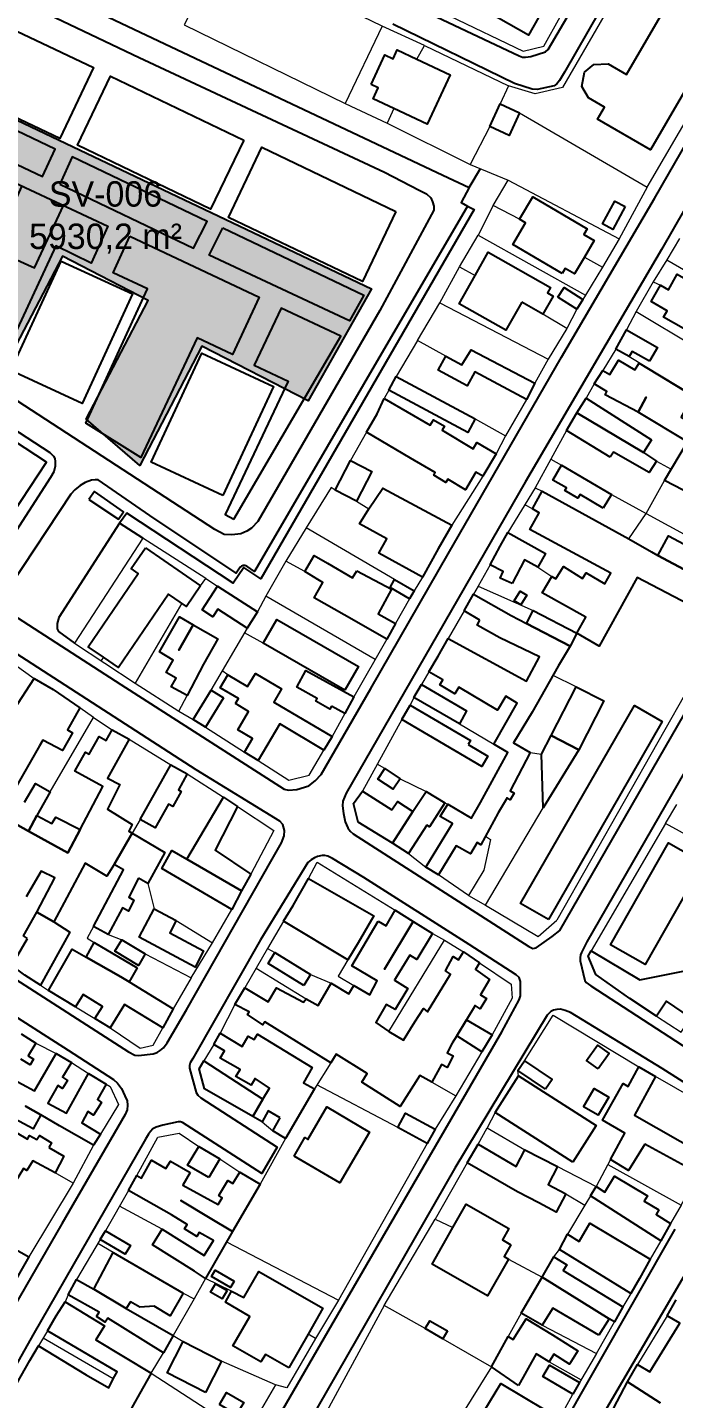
# Model space of a CAD drawing. Header units: metres. Extents: x -1319 to 2200, y -1209 to 1268.
# Drawn here: x -535.7 to -383, y 449 to 772.7 of the extents above; entities that cross this region are included whole.
import ezdxf

# ---------------------------------------------------------------- set-up
doc = ezdxf.new("R2010")
doc.units = ezdxf.units.M
for name, color, linetype, lineweight, true_color in [('CLADIRI_CONTUR', 7, 'Continuous', 25, 0x4b5962), ('PARCELE_CONTUR', 7, 'Continuous', 13, 0xb58c63), ('PAVAJ', 7, 'Continuous', 25, 0xd1d6d2), ('STRAZI', 7, 'Continuous', 25, 0xc4cccb), ('VERDE_PLIN', 7, 'Continuous', 25, 0x286847)]:
    doc.layers.add(name, color=color, linetype=linetype, lineweight=lineweight, true_color=true_color)
doc.layers.add('VERDE_CONTUR_CALCUL', color=82, linetype='Continuous', true_color=0x286847)
doc.layers.add('VERDE_SUPRAFETE', color=7, linetype='Continuous', true_color=0x1e372a)

msp = doc.modelspace()

# ---------------------------------------------------------------- hatches: boundary and pattern name
at = {"layer": 'VERDE_PLIN'}
h = msp.add_hatch(color=256, dxfattribs=at)
h.dxf.hatch_style = 1
h.paths.add_polyline_path([(-561.17, 761.78), (-553.07, 778.68), (-571.3, 787.13), (-580.2, 768.13), (-615.54, 784.57), (-622.94, 768.56), (-587.61, 752.12), (-598.62, 729.06), (-590.93, 725.19), (-580.39, 747.19), (-568.93, 741.39), (-581.33, 716.99), (-576.15, 714.04), (-563.84, 737.71), (-562.08, 736.81), (-561.01, 739.12), (-544.51, 731.5), (-545.93, 728.43), (-543.58, 727.22), (-558.19, 699.22), (-542.03, 690.7), (-527.42, 718.71), (-507.17, 708.23), (-521.78, 680.22), (-509.14, 669.26), (-494.45, 697.41), (-469.3, 684.51), (-454.33, 711.02), (-561.17, 761.78)])

# ---------------------------------------------------------------- linework, layer by layer
at = {"layer": 'CLADIRI_CONTUR'}
for points in [[(-386.77, 784.7), (-388.23, 787.49), (-387.59, 790.74), (-385.13, 792.64), (-382.04, 792.83), (-378.06, 790.52), (-376.17, 793.77), (-363.62, 786.47), (-388.46, 743.78), (-400.96, 751.05), (-399.32, 753.87), (-403.1, 756.07), (-404.63, 758.78), (-404.03, 762.15), (-401.83, 763.97), (-398.42, 764.11), (-394.13, 761.62), (-382.23, 782.07), (-386.77, 784.7)], [(-409.96, 783.82), (-413.59, 777.42), (-417.29, 770.89), (-430.85, 778.58), (-427.15, 785.11), (-423.52, 791.51), (-409.96, 783.82)], [(-551.86, 778.24), (-520.09, 763.25), (-527.99, 746.51), (-559.76, 761.51), (-551.86, 778.24)], [(-454.47, 759.22), (-451.2, 766.19), (-449.26, 765.29), (-448.28, 767.37), (-443.64, 765.2), (-435.76, 761.5), (-441.21, 749.87), (-449.1, 753.57), (-453.97, 755.85), (-452.76, 758.42), (-454.47, 759.22)], [(-484.56, 746.11), (-492.39, 729.81), (-523.86, 744.92), (-516.03, 761.23), (-484.56, 746.11)], [(-419.36, 752.56), (-421.79, 747.21), (-426.37, 749.29), (-423.94, 754.64), (-419.36, 752.56)], [(-448.59, 729.25), (-456.52, 712.69), (-488.18, 727.84), (-480.25, 744.4), (-448.59, 729.25)], [(-409.28, 714.64), (-420.96, 721.47), (-417.96, 726.6), (-419.35, 727.41), (-416.27, 732.69), (-403.38, 725.16), (-404.17, 723.81), (-401.73, 722.39), (-404.03, 718.46), (-406.35, 714.49), (-408.6, 715.81), (-409.28, 714.64)], [(-394.41, 730.39), (-397.36, 725.01), (-399.78, 726.34), (-396.82, 731.72), (-394.41, 730.39)], [(-418.87, 707.86), (-422.65, 701.19), (-433.68, 707.44), (-429.89, 714.11), (-426.77, 719.61), (-412.06, 711.27), (-412.77, 710.01), (-411.46, 709.26), (-413.87, 705.02), (-418.87, 707.86)], [(-510.85, 709.77), (-522.74, 683.94), (-539.61, 691.7), (-527.72, 717.53), (-510.85, 709.77)], [(-369.4, 692.61), (-374.31, 695.45), (-371.9, 699.54), (-374.12, 700.83), (-374.12, 700.83), (-375.39, 698.6), (-385.33, 704.28), (-384.46, 705.8), (-388.26, 707.97), (-386.05, 711.82), (-384.21, 710.77), (-382.11, 714.45), (-372.37, 708.88), (-374.48, 705.2), (-372.32, 703.97), (-365.58, 699.5), (-364.9, 700.57), (-353.94, 694.59), (-358.75, 686.37), (-360.79, 682.6), (-371.8, 688.57), (-369.4, 692.61)], [(-410.3, 709.03), (-408.87, 711.3), (-404.4, 708.49), (-405.82, 706.22), (-410.3, 709.03)], [(-388.63, 693.87), (-392.79, 696.22), (-393.5, 694.98), (-396.64, 696.76), (-394.07, 701.3), (-386.77, 697.16), (-388.63, 693.87)], [(-417.76, 684.86), (-429.95, 691.35), (-431.76, 688.05), (-438.61, 691.8), (-436.81, 695.1), (-433, 693.02), (-430.81, 696.59), (-415.77, 688.68), (-417.76, 684.86)], [(-489.47, 662.16), (-506.44, 670.04), (-494.47, 695.79), (-477.5, 687.91), (-489.47, 662.16)], [(-391.36, 681.88), (-399.18, 685.92), (-398.71, 686.77), (-401.74, 688.58), (-399.69, 691.73), (-398.06, 690.73), (-396.02, 694.12), (-392.13, 691.85), (-391.07, 693.42), (-378.23, 685.62), (-381.21, 680.68), (-377.48, 678.59), (-374.58, 683.59), (-370.41, 681.28), (-375.36, 672.58), (-380.72, 663.45), (-385.12, 665.72), (-379.65, 674.87), (-391.36, 681.88), (-389.43, 685.4), (-391.36, 681.88)], [(-429.88, 680.32), (-431.6, 677.09), (-450.23, 687.06), (-448.51, 690.28), (-429.88, 680.32)], [(-451.36, 685.08), (-440.47, 678.79), (-439.72, 680.06), (-437.13, 678.54), (-437.69, 677.59), (-430.31, 673.24), (-429.44, 674.71), (-424.94, 672.06), (-428.08, 666.74), (-429.69, 667.68), (-432.12, 663.55), (-436.31, 666.02), (-436.76, 665.25), (-439.67, 666.97), (-439.3, 667.61), (-445.11, 671.03), (-455.53, 677.18), (-453.02, 681.44), (-451.36, 685.08)], [(-388.21, 675.34), (-390.09, 672.33), (-405.84, 681.68), (-403.67, 685.17), (-388.21, 675.34)], [(-397.95, 671.27), (-408.24, 677.54), (-405.84, 681.68), (-390.09, 672.33), (-387, 670.32), (-388.71, 667.63), (-397.15, 672.45), (-397.95, 671.27)], [(-457.93, 660.88), (-462.93, 663.48), (-459.29, 670.48), (-454.29, 667.88), (-457.93, 660.88)], [(-399.58, 659.22), (-405.07, 662.42), (-405.57, 661.55), (-408.66, 663.35), (-408.3, 663.97), (-411.5, 665.84), (-409.46, 669.34), (-397.68, 662.46), (-399.58, 659.22)], [(-435.4, 655.16), (-438.6, 649.61), (-438.6, 649.61), (-442.34, 642.89), (-452.61, 648.6), (-450.73, 651.97), (-457.21, 655.5), (-454.99, 659.02), (-451.68, 663.91), (-435.4, 655.16)], [(-410.77, 642.48), (-410.77, 642.48), (-408.99, 645.4), (-404.48, 642.56), (-403.65, 643.96), (-399.22, 641.31), (-397.82, 643.85), (-416.98, 654.19), (-414.73, 658.14), (-416.33, 659.02), (-414.04, 663.18), (-393.55, 651.93), (-388.22, 648.87), (-386.73, 648.05), (-367, 637.53), (-370.78, 632.01), (-391.58, 642.82), (-400.53, 626.64), (-405.81, 629.66), (-403.7, 633.49), (-414.04, 639.21), (-411.76, 643.04), (-410.77, 642.48)], [(-421.14, 641.39), (-423.95, 642.71), (-423.26, 644.22), (-426.32, 645.83), (-423.94, 650.24), (-422.14, 653.46), (-413.24, 648.5), (-415.04, 645.28), (-418.22, 647.04), (-421.14, 641.39)], [(-367, 637.53), (-386.68, 648.02), (-384.19, 652.68), (-364.52, 642.19), (-367, 637.53)], [(-507.81, 649.81), (-494.74, 640.87), (-498.08, 635.99), (-502.32, 638.89), (-514.17, 621.58), (-517.72, 624.02), (-521.34, 626.49), (-509.49, 643.8), (-511.15, 644.94), (-507.81, 649.81)], [(-457.79, 644.4), (-449.61, 640.08), (-452.81, 634.27), (-448.69, 631.94), (-450.76, 628.29), (-460.84, 634), (-467.93, 638.03), (-465.86, 641.68), (-467.01, 642.38), (-470.15, 644.22), (-467.94, 648.02), (-464.79, 646.18), (-458.85, 642.73), (-457.79, 644.4)], [(-449.98, 640.51), (-448.9, 642.36), (-444.3, 639.67), (-445.38, 637.82), (-449.98, 640.51)], [(-483.77, 630.85), (-490.68, 635.32), (-491.83, 633.55), (-494.35, 635.18), (-490.72, 640.79), (-481.29, 634.7), (-483.77, 630.85)], [(-428.74, 632.74), (-432.48, 634.93), (-430.29, 638.89), (-421.32, 633.85), (-417.73, 631.98), (-407.39, 626.63), (-410.23, 621.91), (-416.36, 611.08), (-416.36, 611.08), (-420.77, 603.77), (-416.89, 601.5), (-421.61, 592.5), (-420.67, 591.93), (-421.56, 590.36), (-422.3, 590.78), (-424.44, 587.29), (-428.5, 579.75), (-429.41, 580.28), (-431, 577.62), (-434.35, 579.48), (-434.35, 579.48), (-438.5, 572.66), (-441.49, 574.48), (-435.24, 584.72), (-438.14, 586.42), (-436.32, 589.32), (-430.72, 585.98), (-428.64, 589.68), (-422.12, 601.48), (-422.12, 601.48), (-425.49, 603.48), (-419.92, 613.18), (-422.63, 614.79), (-424.56, 611.54), (-433.73, 616.97), (-434.68, 615.36), (-438.25, 617.47), (-437.53, 618.67), (-440.8, 620.6), (-438.63, 624.26), (-436.25, 628.4), (-417.77, 618.39), (-414.68, 624.07), (-424.05, 628.61), (-424.05, 628.61), (-429.41, 631.58), (-428.74, 632.74)], [(-419.04, 636.35), (-420.63, 637.32), (-419.23, 639.62), (-417.64, 638.66), (-419.04, 636.35)], [(-405.81, 629.66), (-407.39, 626.63), (-417.72, 632), (-416.15, 635.03), (-405.81, 629.66)], [(-496.52, 631.69), (-499.93, 625.65), (-496.52, 631.69), (-490.68, 628.39), (-494.1, 622.36), (-497.94, 614.95), (-501.71, 617.02), (-500.54, 619.1), (-502.89, 620.43), (-501.24, 623.3), (-504.5, 625.26), (-499.72, 633.51), (-496.52, 631.69)], [(-460.67, 616.2), (-479.98, 627.32), (-476.76, 632.91), (-457.45, 621.8), (-460.67, 616.2)], [(-486.48, 613.05), (-485.76, 614.26), (-490.09, 616.82), (-488.3, 619.85), (-483.66, 617.09), (-481.74, 620.15), (-475.61, 616.56), (-477.41, 613.4), (-463.69, 605.27), (-465.59, 602.06), (-476.03, 608.25), (-481.14, 599.64), (-484.41, 601.58), (-482.5, 604.8), (-485.99, 606.87), (-483.41, 611.23), (-486.48, 613.05)], [(-463.85, 612.44), (-464.21, 611.77), (-467.55, 613.6), (-467.19, 614.27), (-472.04, 616.92), (-469.89, 620.86), (-458.53, 614.65), (-460.68, 610.71), (-463.85, 612.44)], [(-489.35, 614.46), (-493.56, 607.53), (-496.49, 609.31), (-492.28, 616.24), (-489.35, 614.46)], [(-433.6, 608.29), (-444.39, 614.47), (-442.58, 617.54), (-431.89, 611.32), (-433.6, 608.29)], [(-405.35, 602.18), (-411.89, 605.52), (-406.02, 617.03), (-399.48, 613.69), (-405.35, 602.18)], [(-431.52, 603.38), (-426.85, 600.65), (-428.27, 598.24), (-447.2, 609.33), (-445.24, 612.68), (-430.96, 604.32), (-431.52, 603.38)], [(-412.53, 562.06), (-419.13, 565.86), (-392.24, 612.59), (-385.64, 608.8), (-412.53, 562.06)], [(-405.35, 602.18), (-413.79, 588.44), (-414.17, 601.16), (-411.89, 605.52), (-405.35, 602.18)], [(-497.94, 596.45), (-500, 592.68), (-499.35, 592.32), (-501.32, 588.79), (-502.32, 589.34), (-505.47, 583.72), (-509.06, 585.73), (-501.81, 598.61), (-497.94, 596.45)], [(-447.62, 595.3), (-449.28, 592.84), (-452.86, 595.25), (-451.2, 597.71), (-447.62, 595.3)], [(-449.52, 587.97), (-448.2, 589.94), (-444.6, 587.58), (-449.39, 580.15), (-457.53, 585.08), (-458.59, 589.47), (-456.51, 592.42), (-449.52, 587.97)], [(-486.01, 588.76), (-491.33, 578.5), (-482.85, 572.83), (-485.05, 568.86), (-498, 576.32), (-489.37, 591.01), (-486.01, 588.76)], [(-441.28, 584.39), (-445.62, 577.7), (-449.39, 580.15), (-444.6, 587.58), (-441.47, 592.35), (-437.02, 589.6), (-440.67, 583.99), (-441.28, 584.39)], [(-526.16, 577.83), (-532.45, 581.29), (-535.41, 582.96), (-533.42, 586.66), (-529.9, 584.74), (-528.93, 586.29), (-523.25, 583.36), (-526.16, 577.83)], [(-509.4, 571.83), (-511.72, 567.35), (-510.53, 566.66), (-511.81, 564.09), (-513.17, 564.83), (-516.63, 558.57), (-520.08, 560.47), (-513, 573.84), (-515.15, 575.05), (-510.93, 582.45), (-503.22, 577.93), (-507.23, 570.62), (-509.4, 571.83)], [(-375.98, 575.55), (-389.69, 551.46), (-397.86, 556.11), (-384.15, 580.2), (-375.98, 575.55)], [(-498, 576.32), (-485.05, 568.86), (-487.4, 564.43), (-503.95, 574.16), (-501.56, 578.36), (-498, 576.32)], [(-475.18, 561.66), (-472.89, 565.43), (-469.25, 571.78), (-453.83, 562.92), (-457.48, 556.57), (-459.94, 552.56), (-475.18, 561.66)], [(-535.67, 557.61), (-536.61, 558.2), (-533.46, 563.83), (-529.44, 561.52), (-529.44, 561.52), (-525.62, 559.13), (-532.59, 546.6), (-536.26, 548.98), (-539.37, 551.26), (-535.67, 557.61)], [(-500.5, 561.82), (-502.04, 558.91), (-494.03, 554.66), (-496.05, 550.86), (-509.29, 557.89), (-505.73, 564.6), (-500.5, 561.82)], [(-452.79, 561.68), (-450.9, 560.58), (-448.8, 564.26), (-444.49, 561.6), (-451.28, 550.37), (-444.49, 561.6), (-439.94, 558.8), (-443.63, 552.61), (-445.3, 553.69), (-448.48, 548.52), (-448.9, 547.78), (-445.8, 545.84), (-448.77, 540.83), (-450.87, 542.05), (-453.37, 537.75), (-450.27, 535.67), (-446.8, 533.59), (-444.09, 537.97), (-442.1, 541.07), (-441.09, 540.31), (-435.71, 549.21), (-436.91, 549.96), (-435.05, 553.33), (-433.84, 552.58), (-432.66, 554.43), (-428.86, 551.86), (-429.76, 550.26), (-426.48, 547.95), (-428.6, 544.29), (-427.2, 543.42), (-428.66, 541), (-429.89, 541.77), (-431.92, 538.4), (-434.21, 534.61), (-435.27, 532.89), (-436.5, 530.62), (-435.07, 529.87), (-436.49, 527.15), (-437.83, 527.89), (-440.13, 523.72), (-442.96, 525.25), (-447.56, 517.96), (-456.66, 523.7), (-455.39, 525.7), (-462.74, 530.33), (-463.98, 528.27), (-479.56, 537.95), (-480.05, 537.23), (-483.7, 539.68), (-483.31, 540.26), (-486.64, 542.02), (-484.32, 545.98), (-478.81, 542.69), (-476.83, 545.97), (-470.43, 542.56), (-469.79, 543.39), (-466.94, 541.75), (-463.91, 547.05), (-459.71, 544.55), (-458.57, 546.52), (-454.72, 544.28), (-452.99, 547.61), (-452.99, 547.61), (-459, 551.16), (-452.79, 561.68)], [(-507.83, 553.96), (-509.44, 551.26), (-515.01, 554.6), (-513.39, 557.29), (-507.83, 553.96)], [(-513.63, 548.59), (-511.62, 547.34), (-501.24, 540.98), (-503.64, 536.53), (-512.72, 542.03), (-516.13, 536.49), (-519.71, 538.69), (-517.93, 541.56), (-522.49, 544.35), (-524.3, 541.49), (-530.66, 545.33), (-525.14, 555.1), (-521.8, 553.18), (-513.63, 548.59)], [(-509.72, 550.66), (-511.62, 547.34), (-513.63, 548.59), (-521.8, 553.18), (-519.89, 556.66), (-509.72, 550.66)], [(-470.32, 546.54), (-478.76, 551.69), (-477.19, 554.28), (-468.74, 549.12), (-470.32, 546.54)], [(-390.97, 547.86), (-380.31, 549.96), (-374.32, 546.23), (-378.94, 538.96), (-384.63, 542.84), (-387, 539.24), (-393.35, 543.43), (-401.35, 549.07), (-403.13, 553.42), (-402.48, 554.71), (-390.97, 547.86)], [(-434.21, 534.61), (-431.92, 538.4), (-425.88, 534.85), (-428.29, 530.87), (-434.21, 534.61)], [(-475.92, 515.25), (-478.75, 516.9), (-480.23, 514.36), (-482.38, 515.61), (-480.03, 519.64), (-478.49, 522.26), (-481.82, 524.53), (-482.81, 522.95), (-486.4, 525.06), (-485.4, 526.65), (-490.14, 529.38), (-489.13, 531.1), (-491.61, 532.61), (-490.13, 535.24), (-484.96, 532.14), (-483.53, 534.56), (-482.06, 533.74), (-481.31, 535.06), (-468.41, 527.14), (-470.42, 523.55), (-467.84, 522.11), (-474.66, 510.4), (-477.71, 512.18), (-475.92, 515.25)], [(-400.81, 526.83), (-403.56, 528.81), (-400.95, 532.43), (-398.19, 530.44), (-400.81, 526.83)], [(-480.03, 519.64), (-482.38, 515.61), (-493.79, 522.09), (-495.09, 526.85), (-493.96, 528.69), (-480.03, 519.64)], [(-413.27, 522.01), (-419.76, 526.44), (-418.18, 528.76), (-411.68, 524.33), (-413.27, 522.01)], [(-406.8, 504.8), (-425.14, 516.51), (-419.6, 525.18), (-401.26, 513.47), (-406.8, 504.8)], [(-389.74, 509.07), (-393.63, 502.84), (-397.92, 505.4), (-394.5, 511.68), (-399.76, 514.75), (-394.88, 523.39), (-393.67, 522.7), (-391.16, 527.32), (-387.26, 525.05), (-392.22, 515.87), (-376.26, 506.85), (-378.53, 502.95), (-389.74, 509.07)], [(-404.23, 517.89), (-401.71, 522.19), (-398.25, 520.16), (-400.76, 515.86), (-404.23, 517.89)], [(-472.65, 506.21), (-470.08, 510.59), (-469.38, 510.17), (-464.89, 517.83), (-454.82, 511.92), (-461.87, 499.89), (-472.65, 506.21)], [(-439.35, 512.57), (-441.18, 509.23), (-448.11, 513.02), (-446.29, 516.36), (-439.35, 512.57)], [(-530.6, 508.28), (-527.04, 506.18), (-529.11, 502.3), (-534.43, 505.1), (-535.82, 502.82), (-536.59, 503.28), (-539.4, 498.67), (-541.28, 497.91), (-547.55, 501.73), (-548.74, 503.44), (-544.13, 511.01), (-542.61, 510.08), (-540.66, 513.26), (-535.67, 510.25), (-535.15, 511.09), (-533.48, 510.12), (-532.84, 511.09), (-529.98, 509.34), (-530.6, 508.28)], [(-492.84, 501.18), (-497.81, 504.12), (-495.2, 508.53), (-490.23, 505.59), (-492.84, 501.18)], [(-408.43, 497.29), (-410.76, 493.02), (-414.8, 495.22), (-414.8, 495.22), (-419.89, 497.83), (-431.73, 504.63), (-429.13, 509.08), (-420.14, 503.78), (-418.11, 507.71), (-410.42, 503.78), (-412.61, 499.5), (-408.43, 497.29)], [(-497.23, 502.4), (-498.91, 499.39), (-490.63, 494.78), (-489.66, 496.35), (-490.46, 496.92), (-488.29, 500.44), (-487.17, 499.74), (-485.48, 502.43), (-480.71, 499.61), (-487.19, 488.45), (-493.56, 477.37), (-496.2, 479.06), (-506.15, 485.32), (-503.82, 489.01), (-493.88, 482.75), (-491.68, 486.27), (-495.05, 488.22), (-495.62, 487.27), (-498.55, 489.05), (-497.91, 490.09), (-501.6, 492.33), (-501.6, 492.33), (-511.75, 498.11), (-509.84, 501.67), (-508.69, 501.01), (-506.34, 505.25), (-502.97, 503.29), (-501.87, 505.06), (-497.23, 502.4)], [(-386.42, 493.51), (-387.07, 492.41), (-383.7, 490.29), (-385.97, 486.24), (-402.63, 496.82), (-401.24, 499.03), (-399.23, 497.75), (-396.95, 501.5), (-389.15, 496.85), (-389.95, 495.56), (-386.42, 493.51)], [(-492.45, 491.58), (-499.46, 495.72), (-492.45, 491.58), (-487.19, 488.45), (-492.45, 491.58)], [(-421.4, 485.31), (-423, 482.5), (-421.99, 481.93), (-426.92, 473.27), (-440.04, 480.73), (-435.12, 489.39), (-431.99, 494.89), (-421.89, 489.14), (-423.41, 486.46), (-421.4, 485.31)], [(-405.29, 486.11), (-402.75, 490.37), (-388.49, 481.89), (-391.05, 477.3), (-393.09, 473.82), (-409.91, 484.16), (-408.01, 487.79), (-405.29, 486.11)], [(-540.11, 474.06), (-549.2, 479.17), (-544.47, 487.59), (-535.38, 482.47), (-540.11, 474.06)], [(-518.47, 486.55), (-517.26, 488.62), (-511.34, 485.15), (-512.54, 483.09), (-518.47, 486.55)], [(-498.86, 473.88), (-501.92, 468.51), (-505.69, 470.84), (-509.12, 470.57), (-511.32, 471.84), (-512.34, 470.29), (-520.01, 474.79), (-515.39, 483.47), (-498.86, 473.88)], [(-394.96, 470.68), (-396.96, 467.09), (-398.23, 467.81), (-414.04, 477.63), (-411.25, 482.42), (-408.19, 480.59), (-409.05, 479.25), (-394.96, 470.68)], [(-486.82, 476.7), (-487.71, 475.18), (-492.18, 477.79), (-491.29, 479.31), (-486.82, 476.7)], [(-519.35, 468.34), (-518.76, 469.42), (-526.06, 473.52), (-524.06, 477.14), (-520.01, 474.79), (-512.34, 470.29), (-501.22, 463.85), (-503.55, 459.81), (-516.67, 468), (-517.28, 467.01), (-519.35, 468.34)], [(-488.48, 474.5), (-489.65, 472.53), (-492.38, 474.14), (-491.21, 476.11), (-488.48, 474.5)], [(-473.87, 456.25), (-479.45, 459.43), (-480.48, 457.64), (-487.12, 461.42), (-483.14, 468.4), (-483.14, 468.4), (-488.9, 471.75), (-487.46, 474.33), (-484.52, 472.84), (-481, 479.01), (-465.83, 470.36), (-469.34, 464.2), (-473.87, 456.25)], [(-400.64, 463.98), (-411.54, 470.34), (-414.04, 466.29), (-418.97, 469.17), (-414.04, 477.63), (-398.23, 467.81), (-400.64, 463.98)], [(-521.8, 454.57), (-516.42, 451.51), (-515.4, 453.63), (-514.48, 455.29), (-530.92, 465.02), (-528.87, 468.51), (-526.73, 471.82), (-517.47, 466.16), (-519.48, 462.86), (-506.41, 455.02), (-509.15, 450.09), (-512.18, 444.77), (-514.28, 441.46), (-522.48, 445.91), (-533.05, 437.46), (-538.92, 445.91), (-539.22, 450.72), (-535.13, 457.99), (-533.02, 461.46), (-521.8, 454.57)], [(-436.44, 465.01), (-437.52, 463.13), (-441.65, 465.5), (-440.57, 467.38), (-436.44, 465.01)], [(-419.61, 452.11), (-425.97, 456.46), (-422.04, 463.68), (-420.85, 462.94), (-420.85, 462.94), (-417.8, 467.84), (-411.62, 464), (-405.61, 460.26), (-407.54, 457.15), (-411.26, 459.46), (-412.37, 457.67), (-414.67, 459.09), (-415.45, 459.59), (-419.61, 452.11)], [(-493.6, 450.42), (-502.65, 455.08), (-498.84, 462.47), (-489.79, 457.82), (-493.6, 450.42)], [(-406.76, 450.04), (-413.86, 454.19), (-412.28, 456.9), (-405.18, 452.75), (-406.76, 450.04)], [(-490.29, 447.56), (-488.6, 450.45), (-484.55, 448.08), (-486.24, 445.19), (-490.29, 447.56)], [(-417.26, 439.57), (-427.82, 445.9), (-423.83, 452.56), (-413.27, 446.24), (-417.26, 439.57)], [(-386.13, 448.01), (-386.13, 448.01), (-393.86, 452.97), (-386.13, 448.01)]]:
    msp.add_lwpolyline(points, close=True, dxfattribs=at)
for points in [[(-538.86, 611.6), (-534.09, 618.97), (-529.56, 616.41), (-523.27, 612.05), (-526.24, 606.88), (-525.03, 606.16), (-527.42, 602.02), (-532.02, 604.42), (-532.82, 603.09), (-539.44, 591.5)], [(-536.34, 589.81), (-533.8, 594.17), (-530.33, 592.22), (-533.42, 586.66), (-535.41, 582.96), (-537.93, 584.39), (-535.41, 582.96), (-532.45, 581.29), (-532.45, 581.29), (-526.16, 577.83), (-523.25, 583.36), (-517.86, 593.47), (-524.48, 597.14), (-521.99, 601.62), (-521.07, 601.11), (-518.74, 605.31), (-517.03, 604.37), (-515.63, 606.89), (-511.65, 604.69), (-516.77, 595.44), (-513.83, 593.97), (-516.75, 588.17), (-510.9, 584.52), (-511.74, 582.93), (-510.93, 582.45), (-515.15, 575.05), (-516.92, 572.3), (-522.02, 575.38), (-529.44, 561.52), (-533.46, 563.83), (-529.22, 571.95), (-532.45, 573.52), (-535.95, 567.47)], [(-537.16, 535.09), (-533.68, 532.92), (-535.53, 529.9), (-534.24, 529.08), (-535.02, 527.8), (-537.25, 529.08)], [(-539.83, 524.81), (-534.02, 521.62), (-528.86, 530.49), (-525.26, 528.33), (-527.39, 524.84), (-526.21, 524.05), (-527.37, 522.17), (-528.48, 522.87), (-530.87, 518.76), (-526.44, 516.36), (-521.21, 525.73), (-517.08, 523.23), (-519.13, 519.6), (-518.18, 518.92), (-520.08, 515.9), (-521.38, 516.76), (-522.82, 514.09), (-518.37, 511.44), (-520.04, 508.8), (-528.11, 513.35), (-532.52, 516), (-536.1, 518.06), (-532.52, 516), (-534.34, 512.7), (-546.26, 519.04)], [(-378.31, 443.24), (-385.53, 432.24), (-397.23, 414.72), (-403.65, 419.22), (-392.68, 437.1), (-392.68, 437.1), (-399.61, 441.99), (-393.86, 452.97), (-391.47, 457.03), (-388.59, 455.28), (-381.49, 466.8), (-384.48, 468.52), (-382.36, 472.29)]]:
    msp.add_lwpolyline(points, dxfattribs=at)
at = {"layer": 'PARCELE_CONTUR'}
for points in [[(-377.6, 813.09), (-409.24, 758.48), (-415.72, 757.05), (-421.96, 758.91)], [(-389.2, 734.96), (-346.89, 807.37), (-356.32, 813.01)], [(-451.83, 773.01), (-489.37, 791.16), (-498.65, 773.28), (-460.56, 754.72)], [(-431.05, 786.96), (-435.96, 775.46), (-418.52, 767.07), (-413.64, 768.29), (-409.75, 775.22)], [(-441.86, 768.47), (-451.83, 773.01), (-460.56, 754.72), (-450.66, 750.07)], [(-443.64, 765.2), (-441.86, 768.47), (-421.96, 758.91), (-423.94, 754.64)], [(-449.1, 753.57), (-450.66, 750.07), (-431.02, 740.37)], [(-419.36, 752.56), (-389.2, 734.96), (-395.86, 722.81)], [(-426.37, 749.29), (-431.02, 740.37), (-422.1, 736.65)], [(-425.58, 730.66), (-422.1, 736.65), (-395.86, 722.81), (-399.81, 716.08)], [(-419.35, 727.41), (-425.58, 730.66), (-429.16, 723.66)], [(-433.53, 716.15), (-429.16, 723.66), (-403.76, 709.48), (-404.4, 708.49)], [(-381.55, 722.88), (-384.55, 717.87), (-362.48, 705.08)], [(-438.23, 707.67), (-433.53, 716.15), (-429.89, 714.11)], [(-404.03, 718.46), (-399.81, 716.08), (-403.76, 709.48)], [(-384.55, 717.87), (-387.76, 712.61), (-386.05, 711.82)], [(-387.76, 712.61), (-391.79, 705.65), (-377.88, 697.29)], [(-443.52, 698.76), (-438.23, 707.67), (-412.6, 694.39), (-415.77, 688.68)], [(-405.82, 706.22), (-408.21, 701.61), (-413.87, 705.02)], [(-391.79, 705.65), (-394.07, 701.3)], [(-408.21, 701.61), (-412.6, 694.39)], [(-436.81, 695.1), (-443.52, 698.76), (-448.51, 690.28)], [(-396.64, 696.76), (-399.69, 691.73)], [(-393.5, 694.98), (-374.58, 683.59)], [(-450.23, 687.06), (-451.36, 685.08)], [(-401.74, 688.58), (-403.67, 685.17)], [(-417.76, 684.86), (-422.7, 676.29)], [(-429.88, 680.32), (-422.7, 676.29), (-424.94, 672.06)], [(-455.53, 677.18), (-459.29, 670.48)], [(-408.24, 677.54), (-412, 670.74), (-409.46, 669.34)], [(-412, 670.74), (-415.68, 663.99), (-414.04, 663.18)], [(-387, 670.32), (-383.52, 668.4)], [(-462.93, 663.48), (-463.93, 664.06), (-469.82, 654.55)], [(-428.08, 666.74), (-435.4, 655.16)], [(-415.68, 663.99), (-422.14, 653.46)], [(-397.68, 662.46), (-389.47, 657.91), (-385.12, 665.72)], [(-457.93, 660.88), (-454.99, 659.02)], [(-416.33, 659.02), (-418.13, 660)], [(-393.55, 651.93), (-389.47, 657.91)], [(-389.47, 657.91), (-363.53, 643.87), (-361.48, 647.32)], [(-448.9, 642.36), (-469.82, 654.55), (-474.6, 646.68)], [(-493.49, 642.57), (-508.43, 652.09), (-524.54, 627.32), (-510.21, 617.9)], [(-470.15, 644.22), (-474.6, 646.68), (-479.31, 638.43)], [(-426.32, 645.83), (-429.13, 640.75), (-416.15, 635.03)], [(-415.04, 645.28), (-411.76, 643.04)], [(-494.74, 640.87), (-493.49, 642.57), (-490.72, 640.79)], [(-442.34, 642.89), (-444.3, 639.67)], [(-453.52, 623.44), (-479.31, 638.43), (-481.29, 634.7)], [(-445.38, 637.82), (-448.69, 631.94)], [(-429.13, 640.75), (-430.29, 638.89)], [(-499.19, 636.75), (-510.21, 617.9), (-499.9, 611.31), (-497.94, 614.95)], [(-432.48, 634.93), (-436.25, 628.4)], [(-370.78, 632.01), (-410.59, 561.97)], [(-483.77, 630.85), (-492.31, 616.26)], [(-479.98, 627.32), (-484.41, 629.77)], [(-450.76, 628.29), (-458.53, 614.65)], [(-538.55, 622.24), (-534.09, 618.97)], [(-517.72, 624.02), (-518.28, 623.2)], [(-488.3, 619.85), (-489.67, 620.77)], [(-440.8, 620.6), (-442.58, 617.54)], [(-406.02, 617.03), (-411.46, 619.73)], [(-530.33, 592.22), (-520.03, 609.81), (-523.27, 612.05)], [(-444.39, 614.47), (-445.24, 612.68)], [(-520.03, 609.81), (-515.63, 606.89)], [(-499.9, 611.31), (-496.49, 609.31)], [(-460.68, 610.71), (-463.69, 605.27)], [(-447.2, 609.33), (-456.51, 592.42)], [(-493.56, 607.53), (-484.41, 601.58)], [(-433.6, 608.29), (-425.49, 603.48)], [(-511.65, 604.69), (-501.81, 598.61)], [(-481.14, 599.64), (-473.91, 594.95), (-469.07, 596.18), (-465.59, 602.06)], [(-416.89, 601.5), (-414.17, 601.16)], [(-497.94, 596.45), (-489.37, 591.01)], [(-451.2, 597.71), (-453.04, 598.73)], [(-447.62, 595.3), (-441.47, 592.35)], [(-437.02, 589.6), (-436.32, 589.32)], [(-363.43, 573.04), (-384.91, 584.78), (-382.24, 589.25)], [(-486.01, 588.76), (-477.41, 583.08), (-482.85, 572.83)], [(-431.47, 567.78), (-427.4, 565.44), (-413.79, 588.44)], [(-509.06, 585.73), (-510.93, 582.45)], [(-384.91, 584.78), (-402.48, 554.71)], [(-427.42, 581.76), (-426.26, 580.99), (-427.83, 573.72), (-431.47, 567.78), (-438.5, 572.66)], [(-445.62, 577.7), (-441.49, 574.48)], [(-469.25, 571.78), (-467.22, 575.6), (-448.8, 564.26)], [(-507.23, 570.62), (-505.73, 564.6)], [(-500.5, 561.82), (-491.91, 556.57), (-487.4, 564.43)], [(-427.4, 565.44), (-414.96, 558.08), (-410.59, 561.97)], [(-520.08, 560.47), (-521.54, 557.69), (-519.89, 556.66)], [(-475.18, 561.66), (-478.96, 555.23), (-477.19, 554.28)], [(-516.63, 558.57), (-513.39, 557.29)], [(-450.27, 535.67), (-437.15, 557.24), (-432.66, 554.43)], [(-439.94, 558.8), (-437.15, 557.24)], [(-507.83, 553.96), (-497, 548.31), (-491.91, 556.57)], [(-478.96, 555.23), (-484.32, 545.98)], [(-481.65, 550.59), (-469.79, 543.39)], [(-459.94, 552.56), (-462.22, 548.69), (-458.57, 546.52)], [(-428.86, 551.86), (-421.32, 546.86), (-421.15, 543.52), (-425.88, 534.85)], [(-497, 548.31), (-501.24, 540.98)], [(-468.74, 549.12), (-463.91, 547.05)], [(-532.59, 546.6), (-530.66, 545.33)], [(-524.3, 541.49), (-519.71, 538.69)], [(-486.64, 542.02), (-490.13, 535.24)], [(-418.18, 528.76), (-411.46, 539.49), (-391.16, 527.32)], [(-387, 539.24), (-381.16, 535.46), (-379.96, 537.32)], [(-516.13, 536.49), (-509.01, 531.72), (-505.97, 532.4), (-503.64, 536.53)], [(-533.68, 532.92), (-528.86, 530.49)], [(-491.61, 532.61), (-493.96, 528.69)], [(-525.26, 528.33), (-521.21, 525.73)], [(-463.98, 528.27), (-467.84, 522.11)], [(-428.29, 530.87), (-434.42, 520.45)], [(-419.6, 525.18), (-419.76, 526.44)], [(-398.51, 504.28), (-381.15, 494.65), (-371.25, 512.46), (-372.82, 516.76), (-387.26, 525.05)], [(-517.08, 523.23), (-516.11, 522.65), (-514.16, 518.45), (-518.37, 511.44)], [(-448.11, 513.02), (-467.25, 523.05)], [(-440.13, 523.72), (-434.42, 520.45), (-439.35, 512.57)], [(-425.14, 516.51), (-427.05, 512.89)], [(-509.84, 501.67), (-504.86, 510.72), (-499.81, 511.61), (-495.2, 508.53)], [(-480.23, 514.36), (-477.71, 512.18)], [(-429.13, 509.08), (-427.05, 512.89), (-418.11, 507.71)], [(-520.04, 508.8), (-524.85, 499.84), (-529.11, 502.3)], [(-474.66, 510.4), (-480.71, 499.61)], [(-441.18, 509.23), (-462.14, 472.23)], [(-490.23, 505.59), (-485.48, 502.43)], [(-397.92, 505.4), (-401.24, 499.03)], [(-431.73, 504.63), (-439.32, 491.32)], [(-410.42, 503.78), (-401.24, 499.03)], [(-524.85, 499.84), (-535.38, 482.47)], [(-511.75, 498.11), (-517.26, 488.62)], [(-408.43, 497.29), (-403.97, 494.67), (-408.01, 487.79)], [(-402.63, 496.82), (-403.97, 494.67)], [(-503.82, 489.01), (-513.89, 494.42)], [(-381.15, 494.65), (-383.7, 490.29)], [(-441.65, 465.5), (-451.33, 470.98), (-439.32, 491.32), (-435.12, 489.39)], [(-518.47, 486.55), (-524.06, 477.14)], [(-515.39, 483.47), (-519.03, 485.61)], [(-488.6, 486), (-462.14, 472.23), (-467.6, 463.18), (-469.34, 464.2)], [(-385.97, 486.24), (-388.49, 481.89)], [(-411.25, 482.42), (-409.91, 484.16)], [(-421.99, 481.93), (-414.04, 477.63)], [(-493.56, 477.37), (-496.26, 472.5)], [(-487.46, 474.33), (-493.56, 477.37)], [(-526.06, 473.52), (-526.73, 471.82)], [(-498.86, 473.88), (-496.26, 472.5), (-501.22, 463.85)], [(-393.09, 473.82), (-394.96, 470.68)], [(-451.33, 470.98), (-464.93, 446.05), (-461.76, 444.11)], [(-418.97, 469.17), (-422.04, 463.68)], [(-414.04, 466.29), (-401.22, 459.63), (-396.96, 467.09)], [(-384.48, 468.52), (-391.47, 457.03)], [(-530.92, 465.02), (-533.02, 461.46)], [(-515.4, 453.63), (-531.97, 463.24)], [(-501.22, 463.85), (-498.84, 462.47)], [(-467.6, 463.18), (-474.35, 451.55), (-477.05, 452.23), (-489.79, 457.82)], [(-437.52, 463.13), (-425.97, 456.46)], [(-506.41, 455.02), (-503.55, 459.81)], [(-425.97, 456.46), (-433.4, 444.59)], [(-412.37, 457.67), (-404.8, 453.42)], [(-401.22, 459.63), (-405.18, 452.75)], [(-506.41, 455.02), (-490.31, 444.54)], [(-477.05, 452.23), (-480.36, 446.6), (-479.62, 445.28)], [(-436.52, 438.72), (-418.69, 428.31), (-406.76, 450.04)]]:
    msp.add_lwpolyline(points, dxfattribs=at)
at = {"layer": 'PAVAJ'}
for points in [[(-587.21, 808.58), (-503.18, 768.79), (-437.47, 737.79), (-431.25, 734.89), (-433.14, 731.34), (-431.7, 730.52), (-456.25, 688.42), (-482.01, 644.22), (-483.86, 645.48), (-484.26, 645.67), (-484.7, 645.67), (-485.05, 645.54), (-485.37, 645.29), (-486.31, 643.88), (-506.71, 657.47), (-518.94, 665.88), (-519.63, 665.9), (-520.53, 665.79), (-522.01, 665.25), (-523.22, 664.55), (-524.48, 663.54), (-525.43, 662.54), (-539.69, 640.96)], [(-560.45, 789.97), (-509.27, 765.6), (-451.29, 738.54), (-443.06, 734.26), (-441.38, 733.42), (-440.37, 732.45), (-439.95, 731.49), (-439.65, 730.48), (-439.65, 729.55), (-452.43, 705.9), (-481.25, 656.07), (-482.72, 654.47), (-483.81, 653.76), (-485.28, 653.17), (-487.38, 652.88), (-489.15, 652.96), (-491.37, 654.14), (-543.18, 687.75), (-581.58, 712.12), (-582.67, 713.29), (-583.34, 714.6), (-583.72, 715.73), (-583.68, 717.12), (-582.9, 718.55)], [(-564.25, 771.36), (-571.39, 756.06), (-532.11, 737.49), (-529.08, 743.92), (-563.28, 760.27), (-559.12, 768.92), (-564.25, 771.36)], [(-669.11, 717.87), (-651.28, 746.02), (-650.44, 746.95), (-649.48, 747.41), (-648.26, 747.58), (-646.53, 747.54), (-645.32, 747.12), (-644.39, 746.48), (-601.07, 718.25), (-565.32, 695.06), (-530.36, 672.33), (-529.54, 671.49), (-529.23, 670.96), (-529.1, 670.19), (-529.1, 669.09), (-529.44, 667.81), (-530.24, 666.45), (-544.98, 643.7), (-545.95, 642.83), (-546.75, 642.39), (-548.75, 642.06), (-549.92, 642.04), (-550.83, 642.14)], [(-550.73, 644.22), (-548.96, 643.16), (-531.14, 670.09), (-565.85, 692.69), (-649, 746.47), (-650.49, 744.27)], [(-527.99, 735.73), (-496.39, 720.6), (-493.2, 726.91), (-525.09, 742.16), (-527.99, 735.73)], [(-547.38, 740.14), (-516.71, 725.77), (-520.62, 717.07), (-528.98, 721.11), (-542.3, 692.66), (-555.19, 701.02), (-540.7, 732.24), (-549.17, 736.4), (-547.38, 740.14)], [(-431.25, 734.89), (-428.64, 739.37)], [(-536.99, 735.28), (-543.87, 720.32), (-534, 715.91), (-527.14, 730.66)], [(-431.7, 730.52), (-430.12, 729.7), (-480.52, 642.52), (-484.53, 645.18), (-487.03, 641.51), (-512.18, 658.01), (-513.9, 655.67)], [(-489.5, 725.39), (-456.14, 709.47), (-459.55, 703.42), (-492.7, 718.92), (-489.5, 725.39)], [(-511.48, 723.38), (-480.89, 709.01), (-487.21, 695.49), (-495.55, 699.43), (-508.87, 671.15), (-521.86, 679.26), (-507.32, 710.98), (-515.44, 714.78), (-511.48, 723.38)], [(-486.92, 656.6), (-461.63, 699.8), (-475.7, 706.43), (-482.09, 692.95), (-474.02, 689.21), (-488.98, 657.74), (-486.92, 656.6)], [(-521.14, 661.28), (-514.17, 656.61), (-512.95, 658.34), (-519.83, 663.1), (-521.14, 661.28)], [(-508.43, 652.09), (-513.9, 655.67), (-528.22, 633.4), (-528.64, 631.97), (-528.64, 630.75), (-528.35, 630.08), (-524.54, 627.32)]]:
    msp.add_lwpolyline(points, dxfattribs=at)
at = {"layer": 'STRAZI'}
for points in [[(-540.51, 634.97), (-513.62, 617.6), (-474.97, 592.85), (-473.96, 592.6), (-472.03, 592.77), (-469.21, 593.65), (-467.66, 594.83), (-466.23, 596.34), (-454.51, 616.64), (-436.23, 648.44), (-409.47, 694.82), (-387.49, 732.3), (-345.4, 805.45), (-332.04, 828.6), (-331.55, 829.63), (-331.43, 830.43), (-331.55, 831.33), (-332.14, 832.21), (-369.64, 875.53), (-402.62, 912.97), (-411.32, 922.97)], [(-481.42, 795.35), (-447.39, 779.21), (-419.49, 765.98), (-418.65, 765.66), (-418, 765.66), (-416.72, 765.87), (-413.23, 766.9), (-412.6, 767.45), (-389.81, 806.29), (-388.8, 808.16), (-388.73, 808.62), (-389.45, 812.78), (-389.78, 813.83), (-390.2, 814.55), (-413.48, 835.47), (-437.35, 857.44)], [(-386.68, 800.58), (-408.78, 762.13), (-409.95, 760.18), (-410.56, 759.4), (-411.17, 758.94), (-415.25, 758.04), (-416.36, 758.1), (-420.56, 759.46), (-449.34, 773.5)], [(-350.61, 781.63), (-385.86, 720.24), (-418.08, 665.37), (-451.36, 607.48), (-460.35, 591.89), (-461.1, 590.04), (-461.19, 588.91), (-460.98, 587.14), (-460.6, 585.17), (-459.93, 583.74), (-459.38, 582.98), (-458.69, 582.33)], [(-458.69, 582.33), (-417.18, 555.73), (-416.25, 555.27), (-415.46, 555.4), (-411.63, 558.09), (-409.87, 559.47), (-374.15, 621.45), (-356.13, 653.34), (-333.4, 692.87), (-293.32, 762.53), (-286.51, 774.67)], [(-568.6, 567.32), (-511.75, 530.85), (-510.3, 530.07), (-509.44, 529.97), (-505.98, 530.39), (-505.05, 530.68), (-504.32, 531.19), (-503.52, 531.8), (-502.64, 532.95), (-498.12, 540.75), (-477.83, 576.31), (-475.64, 580.18), (-475.01, 581.82), (-474.89, 583.12), (-475.35, 584.5), (-476.02, 585.34), (-495.81, 597.44), (-564.29, 641.6)], [(-363.32, 626.53), (-403.44, 556.83), (-404.74, 554.33), (-404.97, 553.76), (-405.08, 553.02), (-405.06, 552.35), (-403.94, 547.67), (-403.61, 547.18), (-402.56, 546.45)], [(-475.35, 446.39), (-463.71, 466.39), (-423.59, 535.59), (-419.43, 543.15), (-419.17, 544.08), (-419.13, 545.63), (-419.13, 547.44), (-419.47, 548.4), (-420.18, 549.03), (-431.27, 556.18), (-456.19, 572.02), (-463.58, 576.51), (-464.68, 577.02), (-465.39, 577.18), (-466.06, 577.18), (-467.09, 576.93), (-467.83, 576.64), (-468.63, 576.15), (-469.4, 575.57), (-480.56, 557.27), (-496.57, 529.29), (-497.2, 528.24), (-497.41, 527.65), (-497.36, 527.02), (-495.81, 521.22), (-495.39, 520.59), (-494.72, 520), (-476.65, 508.36), (-480.26, 502.1), (-499.04, 514.16), (-499.49, 514.29), (-500.03, 514.29), (-503.64, 513.57), (-505.28, 513.07), (-506.02, 512.67), (-506.59, 512.06), (-507.07, 511.41), (-507.76, 510.25), (-534.41, 463.95)], [(-566.25, 556.92), (-526.08, 531.25), (-515.33, 524.28), (-514.4, 523.48), (-513.48, 522.18), (-512.64, 520.49), (-512.13, 519.28), (-512.01, 518.23), (-512.13, 517.13), (-512.55, 516.04), (-527.51, 490.24), (-544.82, 460.5)], [(-402.56, 546.45), (-368.61, 524.39)], [(-372.5, 518.57), (-385.69, 526.93), (-407.33, 540.17), (-408.59, 540.63), (-409.68, 540.92), (-410.56, 540.88), (-411.36, 540.71), (-411.95, 540.34), (-412.83, 539.5), (-434.64, 503.41), (-469.42, 442.95)], [(-534.41, 463.95), (-541.85, 450.63), (-541.97, 450), (-542.02, 449.29), (-541.85, 447.9), (-541.43, 446.01), (-540.88, 444.54), (-539.96, 442.95), (-490.88, 373.41), (-470.88, 344.5), (-470.21, 344.25), (-469.54, 344.17), (-468.87, 344.23), (-467.72, 344.27), (-466.76, 344.71), (-465.43, 345.56), (-453.25, 365.3), (-420.06, 423.32), (-382.62, 488.95)], [(-378.47, 481.35), (-411.58, 424.88), (-446.62, 363.2), (-462.71, 335.51), (-462.8, 334.63), (-462.63, 333.87), (-461.79, 331.86), (-459.77, 328.75), (-458.43, 327.4), (-457.63, 327.28), (-456.62, 327.32), (-455.86, 327.66), (-454.62, 328.79)]]:
    msp.add_lwpolyline(points, dxfattribs=at)
at = {"layer": 'VERDE_CONTUR_CALCUL'}
msp.add_lwpolyline([(-561.17, 761.78), (-454.33, 711.02), (-469.3, 684.51), (-494.45, 697.41), (-509.14, 669.26), (-521.78, 680.22), (-507.17, 708.23), (-527.42, 718.71), (-542.03, 690.7)], dxfattribs=at)

# ---------------------------------------------------------------- texts
at = {"layer": 'VERDE_SUPRAFETE', "insert": (-517.23, 727.83), "char_height": 6, "width": 65, "attachment_point": 5}
msp.add_mtext('SV-006\\P5930,2 m²', dxfattribs=at)

doc.saveas('drawing.dxf')
